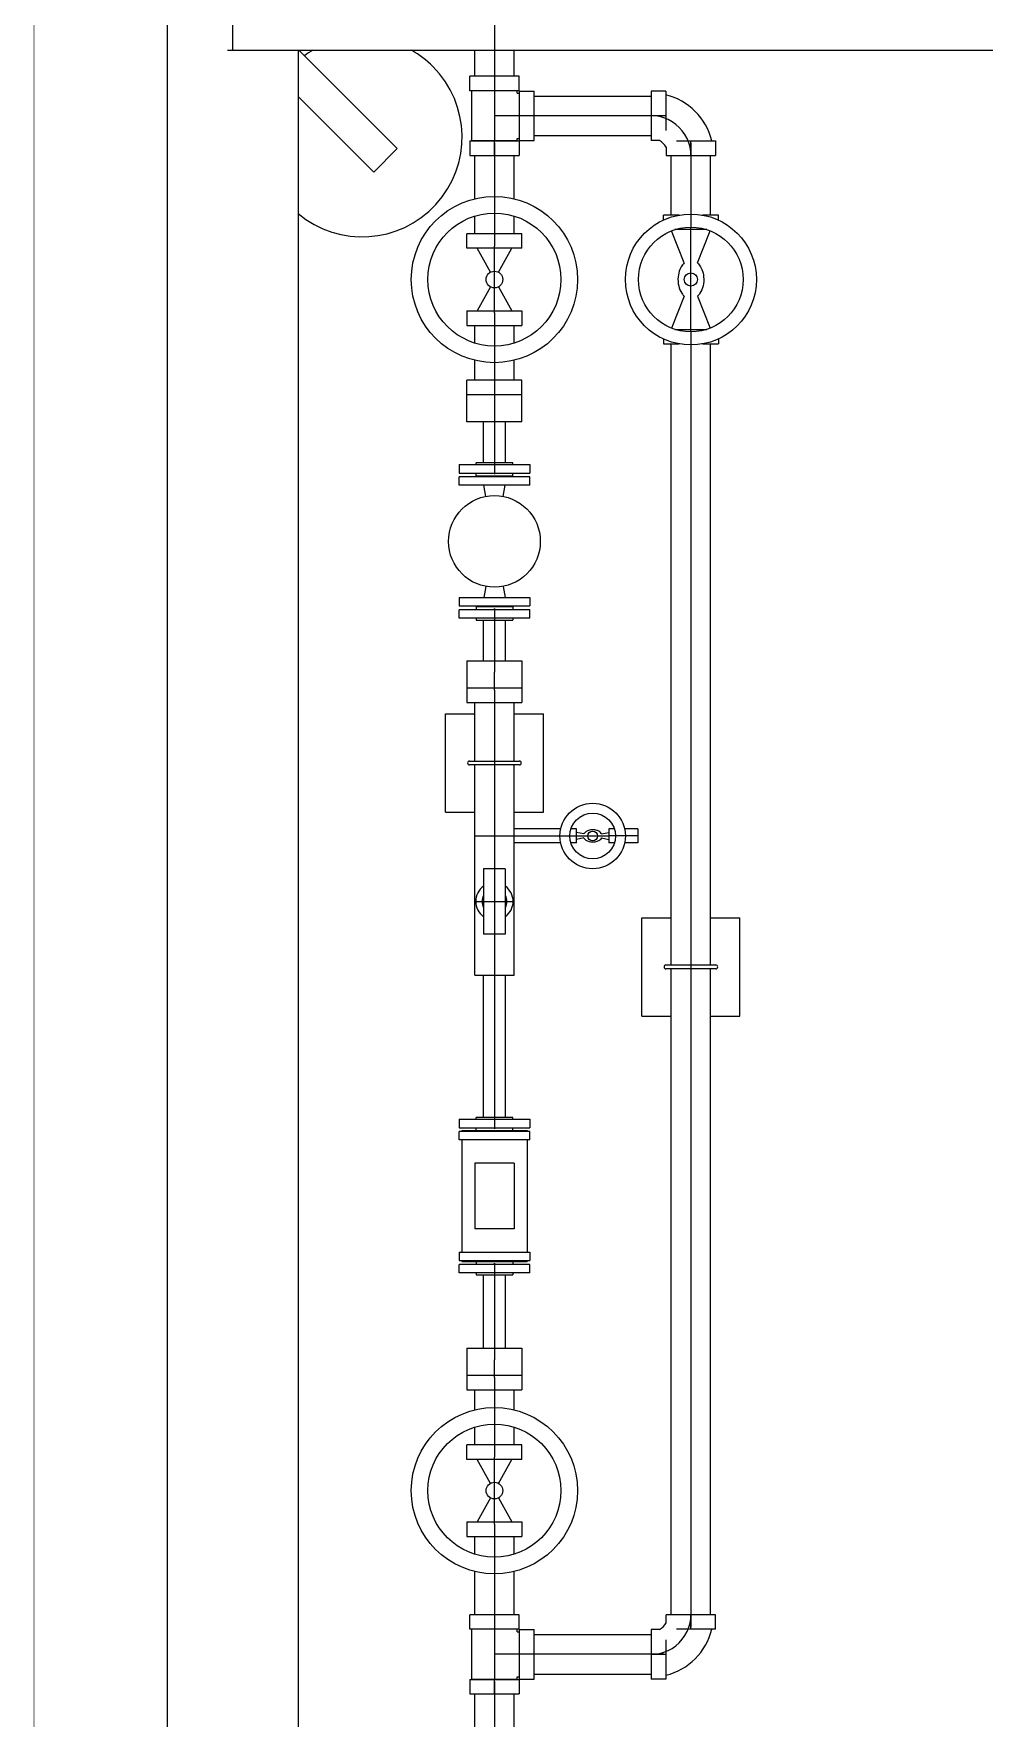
# Model space of a CAD drawing. Header units: inches. Extents: x 517790 to 538444, y 301815 to 302461.
# Drawn here: x 517917.665 to 517919.036, y 302315.29 to 302317.719 of the extents above; entities that cross this region are included whole.
import ezdxf

# ---------------------------------------------------------------- set-up
doc = ezdxf.new("R2010")
doc.units = ezdxf.units.IN
doc.header["$MEASUREMENT"] = 0
doc.layers.add('Layout', color=6, linetype='Continuous', lineweight=15)
doc.layers.add('硅胶总平面底图 工艺装置区', color=253, linetype='Continuous')

msp = doc.modelspace()

# ---------------------------------------------------------------- linework, layer by layer
at = {"layer": 'Layout', "color": 9, "const_width": 0.000914}
msp.add_lwpolyline([(517923.1468, 302310.3742), (517923.1468, 302318.5961), (517917.6656, 302318.5961), (517917.6656, 302310.3742)], close=True, dxfattribs=at)
at = {"layer": '硅胶总平面底图 工艺装置区', "color": 253, "linetype": 'Continuous', "lineweight": -3}
for p, q in [((517918.3294, 302317.8835), (517918.3294, 302317.6947)), ((517917.8574, 302317.7891), (517917.8574, 302310.9924)), ((517917.9518, 302317.7891), (517917.9518, 302317.6947)), ((517922.5774, 302317.6947), (517917.9443, 302317.6947)), ((517918.0462, 302317.6947), (517918.0462, 302311.0868)), ((517918.1893, 302317.5531), (517918.0477, 302317.6947)), ((517918.3009, 302317.6574), (517918.3009, 302317.6947)), ((517918.3294, 302317.6947), (517918.3294, 302317.6574)), ((517918.3579, 302317.6574), (517918.3579, 302317.6947)), ((517918.365, 302317.6574), (517918.2938, 302317.6574)), ((517918.2938, 302317.6364), (517918.2938, 302317.6574)), ((517918.3294, 302317.6574), (517918.3294, 302317.6394)), ((517918.3294, 302317.6574), (517918.3294, 302317.6394)), ((517918.365, 302317.6364), (517918.365, 302317.6574)), ((517918.365, 302317.6364), (517918.2938, 302317.6364)), ((517918.2968, 302317.5642), (517918.2968, 302317.6364)), ((517918.3294, 302317.6394), (517918.3294, 302317.6364)), ((517918.3294, 302317.6364), (517918.3294, 302317.5642)), ((517918.362, 302317.6329), (517918.362, 302317.6364)), ((517918.362, 302317.6329), (517918.3655, 302317.6329)), ((517918.3655, 302317.5647), (517918.3655, 302317.6359)), ((517918.3655, 302317.6359), (517918.3865, 302317.6359)), ((517918.3865, 302317.5647), (517918.3865, 302317.6359)), ((517918.5555, 302317.6359), (517918.5555, 302317.5647)), ((517918.5765, 302317.6359), (517918.5555, 302317.6359)), ((517918.5765, 302317.6359), (517918.5765, 302317.5794)), ((517918.1554, 302317.5192), (517918.0462, 302317.6284)), ((517918.3865, 302317.6288), (517918.5555, 302317.6288)), ((517918.3655, 302317.6003), (517918.3294, 302317.6003)), ((517918.3685, 302317.6003), (517918.3655, 302317.6003)), ((517918.3865, 302317.6003), (517918.3685, 302317.6003)), ((517918.3865, 302317.6003), (517918.3685, 302317.6003)), ((517918.5555, 302317.6003), (517918.3865, 302317.6003)), ((517918.5735, 302317.6003), (517918.5555, 302317.6003)), ((517918.5735, 302317.6003), (517918.5555, 302317.6003)), ((517918.5765, 302317.6003), (517918.5735, 302317.6003)), ((517918.5765, 302317.6003), (517918.5765, 302317.6003)), ((517918.2938, 302317.5642), (517918.365, 302317.5642)), ((517918.2938, 302317.5642), (517918.2938, 302317.5433)), ((517918.362, 302317.5642), (517918.2968, 302317.5642)), ((517918.3294, 302317.5642), (517918.3294, 302317.5642)), ((517918.3294, 302317.5612), (517918.3294, 302317.5642)), ((517918.3294, 302317.5612), (517918.3294, 302317.5433)), ((517918.3294, 302317.5433), (517918.3294, 302317.5612)), ((517918.362, 302317.5642), (517918.362, 302317.5677)), ((517918.362, 302317.5677), (517918.3655, 302317.5677)), ((517918.365, 302317.5642), (517918.365, 302317.5433)), ((517918.3655, 302317.5647), (517918.3865, 302317.5647)), ((517918.3865, 302317.5718), (517918.5555, 302317.5718)), ((517918.5673, 302317.5647), (517918.5555, 302317.5647)), ((517918.5917, 302317.5642), (517918.6126, 302317.5642)), ((517918.6126, 302317.5642), (517918.6126, 302317.5642)), ((517918.6126, 302317.5612), (517918.6126, 302317.5642)), ((517918.6126, 302317.5642), (517918.6482, 302317.5642)), ((517918.6126, 302317.5612), (517918.6126, 302317.5433)), ((517918.6126, 302317.5433), (517918.6126, 302317.5612)), ((517918.6482, 302317.5642), (517918.6482, 302317.5433)), ((517918.1893, 302317.5531), (517918.1554, 302317.5192)), ((517918.2938, 302317.5433), (517918.365, 302317.5433)), ((517918.3009, 302317.4808), (517918.3009, 302317.5433)), ((517918.3294, 302317.5433), (517918.3294, 302317.4842)), ((517918.3579, 302317.4808), (517918.3579, 302317.5433)), ((517918.577, 302317.555), (517918.577, 302317.5433)), ((517918.577, 302317.5433), (517918.6126, 302317.5433)), ((517918.5841, 302317.4572), (517918.5841, 302317.5433)), ((517918.6126, 302317.5433), (517918.6126, 302317.4587)), ((517918.6126, 302317.5433), (517918.6482, 302317.5433)), ((517918.6411, 302317.4572), (517918.6411, 302317.5433)), ((517918.3294, 302317.4842), (517918.3294, 302317.4602)), ((517918.3009, 302317.4304), (517918.3009, 302317.4559)), ((517918.3294, 302317.4602), (517918.3294, 302317.4304)), ((517918.3579, 302317.4304), (517918.3579, 302317.4559)), ((517918.5959, 302317.4572), (517918.5729, 302317.4572)), ((517918.5729, 302317.45), (517918.5729, 302317.4572)), ((517918.6126, 302317.4587), (517918.6126, 302317.4393)), ((517918.6126, 302317.2894), (517918.6126, 302317.4393)), ((517918.6523, 302317.4572), (517918.6293, 302317.4572)), ((517918.6523, 302317.45), (517918.6523, 302317.4572)), ((517918.3294, 302317.4304), (517918.2897, 302317.4304)), ((517918.2897, 302317.4094), (517918.2897, 302317.4304)), ((517918.3294, 302317.4304), (517918.3294, 302317.4124)), ((517918.3691, 302317.4304), (517918.3294, 302317.4304)), ((517918.3294, 302317.3162), (517918.3294, 302317.4124)), ((517918.3691, 302317.4094), (517918.3691, 302317.4304)), ((517918.6031, 302317.3883), (517918.5849, 302317.4346)), ((517918.6126, 302317.4363), (517918.5896, 302317.4363)), ((517918.6356, 302317.4363), (517918.6126, 302317.4363)), ((517918.6221, 302317.3883), (517918.6403, 302317.4346)), ((517918.3294, 302317.4094), (517918.2897, 302317.4094)), ((517918.3236, 302317.3748), (517918.3044, 302317.4094)), ((517918.3691, 302317.4094), (517918.3294, 302317.4094)), ((517918.3352, 302317.3748), (517918.3545, 302317.4094)), ((517918.3236, 302317.3538), (517918.3044, 302317.3192)), ((517918.3352, 302317.3538), (517918.3545, 302317.3192)), ((517918.6031, 302317.3403), (517918.5849, 302317.2941)), ((517918.6221, 302317.3403), (517918.6403, 302317.2941)), ((517918.2897, 302317.3192), (517918.3294, 302317.3192)), ((517918.2897, 302317.3192), (517918.2897, 302317.2982)), ((517918.3294, 302317.3192), (517918.3691, 302317.3192)), ((517918.3294, 302317.3162), (517918.3294, 302317.2982)), ((517918.3691, 302317.3192), (517918.3691, 302317.2982)), ((517918.2897, 302317.2982), (517918.3294, 302317.2982)), ((517918.3009, 302317.2727), (517918.3009, 302317.2982)), ((517918.3294, 302317.2982), (517918.3294, 302317.2684)), ((517918.3294, 302317.2982), (517918.3691, 302317.2982)), ((517918.3579, 302317.2727), (517918.3579, 302317.2982)), ((517918.5896, 302317.2924), (517918.6126, 302317.2924)), ((517918.6126, 302317.2924), (517918.6356, 302317.2924)), ((517918.3294, 302317.2684), (517918.3294, 302317.2444)), ((517918.5729, 302317.2787), (517918.5729, 302317.2714)), ((517918.5729, 302317.2714), (517918.5959, 302317.2714)), ((517918.5841, 302316.376), (517918.5841, 302317.2714)), ((517918.6126, 302317.2894), (517918.6126, 302317.2699)), ((517918.6126, 302317.2699), (517918.6126, 302316.376)), ((517918.6293, 302317.2714), (517918.6523, 302317.2714)), ((517918.6411, 302316.376), (517918.6411, 302317.2714)), ((517918.6523, 302317.2787), (517918.6523, 302317.2714)), ((517918.3009, 302317.219), (517918.3009, 302317.2479)), ((517918.3294, 302317.2444), (517918.3294, 302317.219)), ((517918.3579, 302317.219), (517918.3579, 302317.2479)), ((517918.3294, 302317.219), (517918.2897, 302317.219)), ((517918.2897, 302317.159), (517918.2897, 302317.219)), ((517918.2897, 302317.198), (517918.2897, 302317.219)), ((517918.3294, 302317.219), (517918.3294, 302317.201)), ((517918.3691, 302317.219), (517918.3294, 302317.219)), ((517918.3691, 302317.159), (517918.3691, 302317.219)), ((517918.3691, 302317.198), (517918.3691, 302317.219)), ((517918.3294, 302317.198), (517918.2897, 302317.198)), ((517918.3294, 302317.201), (517918.3294, 302317.1755)), ((517918.3691, 302317.198), (517918.3294, 302317.198)), ((517918.3294, 302317.1755), (517918.3294, 302317.159)), ((517918.3294, 302317.159), (517918.2897, 302317.159)), ((517918.3136, 302317.1002), (517918.3136, 302317.159)), ((517918.3294, 302317.159), (517918.3294, 302317.1002)), ((517918.3691, 302317.159), (517918.3294, 302317.159)), ((517918.3452, 302317.1002), (517918.3452, 302317.159)), ((517918.2785, 302317.0974), (517918.3294, 302317.0974)), ((517918.2785, 302317.0974), (517918.2785, 302317.0853)), ((517918.3294, 302317.1002), (517918.3032, 302317.1002)), ((517918.3032, 302317.0974), (517918.3032, 302317.1002)), ((517918.3557, 302317.1002), (517918.3294, 302317.1002)), ((517918.3294, 302317.1002), (517918.3294, 302317.0837)), ((517918.3294, 302317.0974), (517918.3804, 302317.0974)), ((517918.3557, 302317.0974), (517918.3557, 302317.1002)), ((517918.3804, 302317.0974), (517918.3804, 302317.0853)), ((517918.2785, 302317.0853), (517918.3294, 302317.0853)), ((517918.3294, 302317.0797), (517918.2785, 302317.0797)), ((517918.2785, 302317.0676), (517918.2785, 302317.0797)), ((517918.3032, 302317.0807), (517918.3032, 302317.0853)), ((517918.3294, 302317.0807), (517918.3032, 302317.0807)), ((517918.3294, 302317.0853), (517918.3294, 302317.0837)), ((517918.3294, 302317.0853), (517918.3804, 302317.0853)), ((517918.3557, 302317.0807), (517918.3294, 302317.0807)), ((517918.3804, 302317.0797), (517918.3294, 302317.0797)), ((517918.3557, 302317.0807), (517918.3557, 302317.0853)), ((517918.3804, 302317.0676), (517918.3804, 302317.0797)), ((517918.3294, 302317.0676), (517918.2785, 302317.0676)), ((517918.317, 302317.0516), (517918.3139, 302317.0676)), ((517918.3804, 302317.0676), (517918.3294, 302317.0676)), ((517918.3418, 302317.0516), (517918.3449, 302317.0676)), ((517918.2785, 302316.9058), (517918.3294, 302316.9058)), ((517918.2785, 302316.9058), (517918.2785, 302316.8938)), ((517918.317, 302316.9218), (517918.3139, 302316.9058)), ((517918.3294, 302316.9058), (517918.3804, 302316.9058)), ((517918.3418, 302316.9218), (517918.3449, 302316.9058)), ((517918.3804, 302316.9058), (517918.3804, 302316.8938)), ((517918.2785, 302316.8938), (517918.3294, 302316.8938)), ((517918.3294, 302316.8881), (517918.2785, 302316.8881)), ((517918.2785, 302316.8761), (517918.2785, 302316.8881)), ((517918.3032, 302316.8927), (517918.3294, 302316.8927)), ((517918.3032, 302316.8927), (517918.3032, 302316.8881)), ((517918.3294, 302316.8938), (517918.3804, 302316.8938)), ((517918.3294, 302316.8927), (517918.3557, 302316.8927)), ((517918.3294, 302316.8897), (517918.3294, 302316.8733)), ((517918.3294, 302316.8881), (517918.3294, 302316.8897)), ((517918.3804, 302316.8881), (517918.3294, 302316.8881)), ((517918.3557, 302316.8927), (517918.3557, 302316.8881)), ((517918.3804, 302316.8761), (517918.3804, 302316.8881)), ((517918.3294, 302316.8761), (517918.2785, 302316.8761)), ((517918.3032, 302316.8761), (517918.3032, 302316.8733)), ((517918.3032, 302316.8733), (517918.3294, 302316.8733)), ((517918.3136, 302316.8144), (517918.3136, 302316.8733)), ((517918.3804, 302316.8761), (517918.3294, 302316.8761)), ((517918.3294, 302316.8733), (517918.3294, 302316.8144)), ((517918.3294, 302316.8733), (517918.3557, 302316.8733)), ((517918.3452, 302316.8144), (517918.3452, 302316.8733)), ((517918.3557, 302316.8761), (517918.3557, 302316.8733)), ((517918.2897, 302316.8144), (517918.3294, 302316.8144)), ((517918.2897, 302316.8144), (517918.2897, 302316.7545)), ((517918.3294, 302316.8144), (517918.3294, 302316.7979)), ((517918.3294, 302316.8144), (517918.3691, 302316.8144)), ((517918.3691, 302316.8144), (517918.3691, 302316.7545)), ((517918.3294, 302316.7724), (517918.3294, 302316.7979)), ((517918.2897, 302316.7754), (517918.3294, 302316.7754)), ((517918.2897, 302316.7754), (517918.2897, 302316.7545)), ((517918.3294, 302316.7754), (517918.3691, 302316.7754)), ((517918.3294, 302316.7724), (517918.3294, 302316.7545)), ((517918.3691, 302316.7754), (517918.3691, 302316.7545)), ((517918.2586, 302316.5964), (517918.2586, 302316.738)), ((517918.2586, 302316.738), (517918.3009, 302316.738)), ((517918.2897, 302316.7545), (517918.3294, 302316.7545)), ((517918.3009, 302316.67), (517918.3009, 302316.7545)), ((517918.3294, 302316.7545), (517918.3691, 302316.7545)), ((517918.3294, 302316.7545), (517918.3294, 302316.67)), ((517918.3579, 302316.67), (517918.3579, 302316.7545)), ((517918.3579, 302316.738), (517918.4002, 302316.738)), ((517918.4002, 302316.5964), (517918.4002, 302316.738)), ((517918.2935, 302316.67), (517918.3653, 302316.67)), ((517918.3653, 302316.6644), (517918.2935, 302316.6644)), ((517918.3009, 302316.5619), (517918.3009, 302316.6644)), ((517918.3294, 302316.67), (517918.3294, 302316.6644)), ((517918.3294, 302316.6644), (517918.3294, 302316.5619)), ((517918.3579, 302316.5619), (517918.3579, 302316.6644)), ((517918.2586, 302316.5964), (517918.3009, 302316.5964)), ((517918.3579, 302316.5964), (517918.4002, 302316.5964)), ((517918.3009, 302316.5619), (517918.3579, 302316.5619)), ((517918.3009, 302316.4675), (517918.3009, 302316.5619)), ((517918.3294, 302316.5619), (517918.3563, 302316.5619)), ((517918.3294, 302316.5619), (517918.3294, 302316.5147)), ((517918.3294, 302316.5619), (517918.3294, 302316.5619)), ((517918.3294, 302316.5619), (517918.3294, 302316.5619)), ((517918.3563, 302316.5619), (517918.3579, 302316.5619)), ((517918.4249, 302316.572), (517918.3579, 302316.572)), ((517918.3579, 302316.4675), (517918.3579, 302316.5619)), ((517918.3579, 302316.5619), (517918.4238, 302316.5619)), ((517918.4238, 302316.5619), (517918.4478, 302316.5619)), ((517918.4478, 302316.572), (517918.4395, 302316.572)), ((517918.4478, 302316.5519), (517918.4478, 302316.572)), ((517918.4582, 302316.5648), (517918.4478, 302316.5671)), ((517918.4478, 302316.5619), (517918.4943, 302316.5619)), ((517918.4838, 302316.5648), (517918.4943, 302316.5671)), ((517918.4943, 302316.572), (517918.4943, 302316.5619)), ((517918.5025, 302316.572), (517918.4943, 302316.572)), ((517918.5182, 302316.5619), (517918.4943, 302316.5619)), ((517918.4943, 302316.5619), (517918.4943, 302316.5619)), ((517918.4943, 302316.5619), (517918.4943, 302316.5619)), ((517918.4943, 302316.5619), (517918.4943, 302316.5519)), ((517918.5362, 302316.572), (517918.5171, 302316.572)), ((517918.5362, 302316.5619), (517918.5182, 302316.5619)), ((517918.5362, 302316.572), (517918.5362, 302316.5619)), ((517918.5362, 302316.5619), (517918.5362, 302316.5519)), ((517918.4249, 302316.5519), (517918.3579, 302316.5519)), ((517918.4478, 302316.5519), (517918.4395, 302316.5519)), ((517918.4582, 302316.5591), (517918.4478, 302316.5567)), ((517918.4838, 302316.5591), (517918.4943, 302316.5567)), ((517918.5025, 302316.5519), (517918.4943, 302316.5519)), ((517918.5362, 302316.5519), (517918.5171, 302316.5519)), ((517918.3137, 302316.5147), (517918.3137, 302316.4675)), ((517918.3451, 302316.5147), (517918.3137, 302316.5147)), ((517918.3294, 302316.5147), (517918.3294, 302316.4675)), ((517918.3451, 302316.5147), (517918.3451, 302316.4675)), ((517918.3009, 302316.4675), (517918.3579, 302316.4675)), ((517918.3009, 302316.3611), (517918.3009, 302316.4675)), ((517918.3137, 302316.4675), (517918.3137, 302316.4203)), ((517918.3294, 302316.4675), (517918.3294, 302316.4675)), ((517918.3294, 302316.4675), (517918.3294, 302316.4675)), ((517918.3294, 302316.4675), (517918.3294, 302316.4203)), ((517918.3451, 302316.4675), (517918.3451, 302316.4203)), ((517918.3579, 302316.3611), (517918.3579, 302316.4675)), ((517918.5418, 302316.3023), (517918.5418, 302316.4439)), ((517918.5418, 302316.4439), (517918.5841, 302316.4439)), ((517918.6411, 302316.4439), (517918.6834, 302316.4439)), ((517918.6834, 302316.3023), (517918.6834, 302316.4439)), ((517918.3451, 302316.4203), (517918.3137, 302316.4203)), ((517918.3294, 302316.4203), (517918.3294, 302316.3611)), ((517918.5767, 302316.376), (517918.6485, 302316.376)), ((517918.6485, 302316.3703), (517918.5767, 302316.3703)), ((517918.5841, 302315.439), (517918.5841, 302316.3703)), ((517918.6126, 302316.376), (517918.6126, 302316.3703)), ((517918.6126, 302316.3703), (517918.6126, 302315.439)), ((517918.6411, 302315.439), (517918.6411, 302316.3703)), ((517918.3009, 302316.3611), (517918.3579, 302316.3611)), ((517918.3136, 302316.1562), (517918.3136, 302316.3611)), ((517918.3294, 302316.3611), (517918.3294, 302316.1562)), ((517918.3452, 302316.1562), (517918.3452, 302316.3611)), ((517918.5418, 302316.3023), (517918.5841, 302316.3023)), ((517918.6411, 302316.3023), (517918.6834, 302316.3023)), ((517918.2785, 302316.1534), (517918.3294, 302316.1534)), ((517918.2785, 302316.1534), (517918.2785, 302316.1413)), ((517918.3294, 302316.1562), (517918.3032, 302316.1562)), ((517918.3032, 302316.1534), (517918.3032, 302316.1562)), ((517918.3294, 302316.1562), (517918.3294, 302316.1397)), ((517918.3557, 302316.1562), (517918.3294, 302316.1562)), ((517918.3294, 302316.1534), (517918.3804, 302316.1534)), ((517918.3557, 302316.1534), (517918.3557, 302316.1562)), ((517918.3804, 302316.1534), (517918.3804, 302316.1413)), ((517918.2785, 302316.1413), (517918.3294, 302316.1413)), ((517918.3294, 302316.1357), (517918.2785, 302316.1357)), ((517918.2785, 302316.1237), (517918.2785, 302316.1357)), ((517918.2822, 302316.1371), (517918.3294, 302316.1371)), ((517918.2822, 302316.1371), (517918.2822, 302316.1357)), ((517918.3032, 302316.1371), (517918.3032, 302316.1413)), ((517918.3294, 302316.1413), (517918.3294, 302316.1397)), ((517918.3294, 302316.1413), (517918.3804, 302316.1413)), ((517918.3294, 302316.1371), (517918.3766, 302316.1371)), ((517918.3804, 302316.1357), (517918.3294, 302316.1357)), ((517918.3557, 302316.1371), (517918.3557, 302316.1413)), ((517918.3766, 302316.1371), (517918.3766, 302316.1357)), ((517918.3804, 302316.1237), (517918.3804, 302316.1357)), ((517918.3294, 302316.1237), (517918.2785, 302316.1237)), ((517918.2822, 302316.1237), (517918.2822, 302315.9618)), ((517918.3804, 302316.1237), (517918.3294, 302316.1237)), ((517918.3766, 302316.1237), (517918.3766, 302315.9618)), ((517918.3011, 302316.0899), (517918.3011, 302315.9955)), ((517918.3577, 302316.0899), (517918.3011, 302316.0899)), ((517918.3577, 302316.0899), (517918.3577, 302315.9955)), ((517918.3577, 302315.9955), (517918.3011, 302315.9955)), ((517918.2785, 302315.9618), (517918.3294, 302315.9618)), ((517918.2785, 302315.9618), (517918.2785, 302315.9498)), ((517918.3294, 302315.9618), (517918.3804, 302315.9618)), ((517918.3804, 302315.9618), (517918.3804, 302315.9498)), ((517918.2785, 302315.9498), (517918.3294, 302315.9498)), ((517918.3294, 302315.9441), (517918.2785, 302315.9441)), ((517918.2785, 302315.9321), (517918.2785, 302315.9441)), ((517918.3294, 302315.9321), (517918.2785, 302315.9321)), ((517918.2822, 302315.9498), (517918.2822, 302315.9483)), ((517918.2822, 302315.9483), (517918.3294, 302315.9483)), ((517918.3032, 302315.9483), (517918.3032, 302315.9441)), ((517918.3032, 302315.9321), (517918.3032, 302315.9293)), ((517918.3294, 302315.9498), (517918.3804, 302315.9498)), ((517918.3294, 302315.9483), (517918.3766, 302315.9483)), ((517918.3294, 302315.9457), (517918.3294, 302315.9293)), ((517918.3294, 302315.9441), (517918.3294, 302315.9457)), ((517918.3804, 302315.9441), (517918.3294, 302315.9441)), ((517918.3804, 302315.9321), (517918.3294, 302315.9321)), ((517918.3557, 302315.9483), (517918.3557, 302315.9441)), ((517918.3557, 302315.9321), (517918.3557, 302315.9293)), ((517918.3766, 302315.9498), (517918.3766, 302315.9483)), ((517918.3804, 302315.9321), (517918.3804, 302315.9441)), ((517918.3032, 302315.9293), (517918.3294, 302315.9293)), ((517918.3136, 302315.8232), (517918.3136, 302315.9293)), ((517918.3294, 302315.9293), (517918.3294, 302315.8232)), ((517918.3294, 302315.9293), (517918.3557, 302315.9293)), ((517918.3452, 302315.8232), (517918.3452, 302315.9293)), ((517918.2897, 302315.8232), (517918.3294, 302315.8232)), ((517918.2897, 302315.8232), (517918.2897, 302315.7633)), ((517918.3294, 302315.8232), (517918.3691, 302315.8232)), ((517918.3294, 302315.8232), (517918.3294, 302315.8067)), ((517918.3691, 302315.8232), (517918.3691, 302315.7633)), ((517918.3294, 302315.7813), (517918.3294, 302315.8067)), ((517918.2897, 302315.7842), (517918.3294, 302315.7842)), ((517918.2897, 302315.7842), (517918.2897, 302315.7633)), ((517918.2897, 302315.7633), (517918.3294, 302315.7633)), ((517918.3009, 302315.7344), (517918.3009, 302315.7633)), ((517918.3294, 302315.7842), (517918.3691, 302315.7842)), ((517918.3294, 302315.7813), (517918.3294, 302315.7633)), ((517918.3294, 302315.7633), (517918.3691, 302315.7633)), ((517918.3294, 302315.7633), (517918.3294, 302315.7378)), ((517918.3579, 302315.7344), (517918.3579, 302315.7633)), ((517918.3691, 302315.7842), (517918.3691, 302315.7633)), ((517918.3294, 302315.7378), (517918.3294, 302315.7138)), ((517918.3294, 302315.7138), (517918.3294, 302315.684)), ((517918.3009, 302315.684), (517918.3009, 302315.7095)), ((517918.3579, 302315.684), (517918.3579, 302315.7095)), ((517918.3294, 302315.684), (517918.2897, 302315.684)), ((517918.2897, 302315.663), (517918.2897, 302315.684)), ((517918.3691, 302315.684), (517918.3294, 302315.684)), ((517918.3294, 302315.684), (517918.3294, 302315.666)), ((517918.3294, 302315.5698), (517918.3294, 302315.666)), ((517918.3691, 302315.663), (517918.3691, 302315.684)), ((517918.3294, 302315.663), (517918.2897, 302315.663)), ((517918.3236, 302315.6284), (517918.3044, 302315.663)), ((517918.3691, 302315.663), (517918.3294, 302315.663)), ((517918.3352, 302315.6284), (517918.3545, 302315.663)), ((517918.3236, 302315.6074), (517918.3044, 302315.5728)), ((517918.3352, 302315.6074), (517918.3545, 302315.5728)), ((517918.2897, 302315.5728), (517918.3294, 302315.5728)), ((517918.2897, 302315.5728), (517918.2897, 302315.5518)), ((517918.3294, 302315.5728), (517918.3691, 302315.5728)), ((517918.3294, 302315.5698), (517918.3294, 302315.5518)), ((517918.3691, 302315.5728), (517918.3691, 302315.5518)), ((517918.2897, 302315.5518), (517918.3294, 302315.5518)), ((517918.3009, 302315.5263), (517918.3009, 302315.5518)), ((517918.3294, 302315.5518), (517918.3691, 302315.5518)), ((517918.3294, 302315.5518), (517918.3294, 302315.522)), ((517918.3579, 302315.5263), (517918.3579, 302315.5518)), ((517918.3294, 302315.522), (517918.3294, 302315.498)), ((517918.3009, 302315.439), (517918.3009, 302315.5015)), ((517918.3294, 302315.498), (517918.3294, 302315.439)), ((517918.3579, 302315.439), (517918.3579, 302315.5015)), ((517918.365, 302315.439), (517918.2938, 302315.439)), ((517918.2938, 302315.418), (517918.2938, 302315.439)), ((517918.3294, 302315.439), (517918.3294, 302315.421)), ((517918.3294, 302315.439), (517918.3294, 302315.421)), ((517918.3294, 302315.421), (517918.3294, 302315.418)), ((517918.365, 302315.418), (517918.365, 302315.439)), ((517918.6482, 302315.439), (517918.577, 302315.439)), ((517918.577, 302315.4273), (517918.577, 302315.439)), ((517918.6126, 302315.421), (517918.6126, 302315.439)), ((517918.6126, 302315.439), (517918.6126, 302315.421)), ((517918.6126, 302315.418), (517918.6126, 302315.421)), ((517918.6482, 302315.418), (517918.6482, 302315.439)), ((517918.365, 302315.418), (517918.2938, 302315.418)), ((517918.2968, 302315.3458), (517918.2968, 302315.418)), ((517918.3294, 302315.418), (517918.3294, 302315.3458)), ((517918.362, 302315.4145), (517918.362, 302315.418)), ((517918.362, 302315.4145), (517918.3655, 302315.4145)), ((517918.3655, 302315.3463), (517918.3655, 302315.4175)), ((517918.3655, 302315.4175), (517918.3865, 302315.4175)), ((517918.3865, 302315.3463), (517918.3865, 302315.4175)), ((517918.3865, 302315.4104), (517918.5555, 302315.4104)), ((517918.5555, 302315.4175), (517918.5555, 302315.3819)), ((517918.5673, 302315.4175), (517918.5555, 302315.4175)), ((517918.5765, 302315.4029), (517918.5765, 302315.3819)), ((517918.6482, 302315.418), (517918.5917, 302315.418)), ((517918.6126, 302315.418), (517918.6126, 302315.418)), ((517918.3655, 302315.3819), (517918.3294, 302315.3819)), ((517918.3685, 302315.3819), (517918.3655, 302315.3819)), ((517918.3865, 302315.3819), (517918.3685, 302315.3819)), ((517918.3865, 302315.3819), (517918.3685, 302315.3819)), ((517918.5555, 302315.3819), (517918.3865, 302315.3819)), ((517918.5555, 302315.3819), (517918.5735, 302315.3819)), ((517918.5555, 302315.3819), (517918.5555, 302315.3463)), ((517918.5735, 302315.3819), (517918.5555, 302315.3819)), ((517918.5735, 302315.3819), (517918.5765, 302315.3819)), ((517918.5765, 302315.3819), (517918.5765, 302315.3819)), ((517918.5765, 302315.3819), (517918.5765, 302315.3463)), ((517918.362, 302315.3458), (517918.362, 302315.3493)), ((517918.362, 302315.3493), (517918.3655, 302315.3493)), ((517918.3865, 302315.3535), (517918.5555, 302315.3535)), ((517918.2938, 302315.3458), (517918.365, 302315.3458)), ((517918.2938, 302315.3458), (517918.2938, 302315.3249)), ((517918.2938, 302315.3249), (517918.365, 302315.3249)), ((517918.362, 302315.3458), (517918.2968, 302315.3458)), ((517918.3009, 302315.212), (517918.3009, 302315.3249)), ((517918.3294, 302315.3458), (517918.3294, 302315.3458)), ((517918.3294, 302315.3428), (517918.3294, 302315.3458)), ((517918.3294, 302315.3428), (517918.3294, 302315.3249)), ((517918.3294, 302315.3249), (517918.3294, 302315.3428)), ((517918.3294, 302315.3249), (517918.3294, 302315.2592)), ((517918.3579, 302315.212), (517918.3579, 302315.3249)), ((517918.365, 302315.3458), (517918.365, 302315.3249)), ((517918.3655, 302315.3463), (517918.3865, 302315.3463)), ((517918.5765, 302315.3463), (517918.5555, 302315.3463))]:
    msp.add_line(p, q, dxfattribs=at)
for centre, radius in [((517918.3294, 302317.3643), 0.1199), ((517918.3294, 302317.3643), 0.0959), ((517918.6126, 302317.3643), 0.0944), ((517918.6126, 302317.3643), 0.0755), ((517918.3294, 302317.3643), 0.012), ((517918.6126, 302317.3643), 0.00944), ((517918.3294, 302316.9867), 0.0661), ((517918.471, 302316.5619), 0.0472), ((517918.471, 302316.5619), 0.033), ((517918.471, 302316.5619), 0.00708), ((517918.3294, 302315.6179), 0.1199), ((517918.3294, 302315.6179), 0.0959), ((517918.3294, 302315.6179), 0.012)]:
    msp.add_circle(centre, radius, dxfattribs=at)
for centre, radius, start, end in [((517918.1389, 302317.5697), 0.1439, 119.6273, 125.4059), ((517918.1389, 302317.5697), 0.1439, 45, 60.3727), ((517918.1389, 302317.5697), 0.1439, 229.9102, 45), ((517918.5555, 302317.5433), 0.0897, 13.524, 76.476), ((517918.5555, 302317.5433), 0.0571, 71.6316, 90), ((517918.5555, 302317.5433), 0.0571, 18.3684, 71.6316), ((517918.5555, 302317.5433), 0.0245, 28.6636, 61.3364), ((517918.5555, 302317.5433), 0.0571, 0, 18.3684), ((517918.2935, 302316.6672), 0.00283, 90, 270), ((517918.3653, 302316.6672), 0.00283, 270, 90), ((517918.3294, 302316.4675), 0.027, 125.6391, 234.3609), ((517918.3294, 302316.4675), 0.027, 305.6391, 54.3609), ((517918.3294, 302316.4675), 0.018, 150.9287, 209.0713), ((517918.3294, 302316.4675), 0.018, 330.9287, 29.0713), ((517918.5767, 302316.3731), 0.00283, 90, 270), ((517918.6485, 302316.3731), 0.00283, 270, 90), ((517918.5555, 302315.439), 0.0245, 298.6636, 331.3364), ((517918.5555, 302315.439), 0.0571, 288.3684, 341.6316), ((517918.5555, 302315.439), 0.0571, 341.6316, 0), ((517918.5555, 302315.439), 0.0897, 283.524, 346.476), ((517918.5555, 302315.439), 0.0571, 270, 288.3684)]:
    msp.add_arc(centre, radius, start, end, dxfattribs=at)
for points, knots in [([(517918.6031, 302317.3883), (517918.6023, 302317.3875), (517918.6014, 302317.3866), (517918.6006, 302317.3856), (517918.5991, 302317.3837), (517918.5978, 302317.3814), (517918.5967, 302317.3788), (517918.5954, 302317.3756), (517918.5946, 302317.3719), (517918.5942, 302317.3682), (517918.5938, 302317.3638), (517918.5941, 302317.3593), (517918.5951, 302317.3551), (517918.596, 302317.3512), (517918.5975, 302317.3475), (517918.5995, 302317.3446), (517918.6006, 302317.3429), (517918.6018, 302317.3415), (517918.6031, 302317.3403)], [0.534707, 0.534707, 0.534707, 0.534707, 0.70005, 0.70005, 0.70005, 1.024067, 1.024067, 1.024067, 1.43199, 1.43199, 1.43199, 1.906884, 1.906884, 1.906884, 2.35788, 2.35788, 2.35788, 2.606885, 2.606885, 2.606885, 2.606885]), ([(517918.6221, 302317.3883), (517918.623, 302317.3875), (517918.6238, 302317.3866), (517918.6246, 302317.3856), (517918.6261, 302317.3837), (517918.6274, 302317.3814), (517918.6285, 302317.3788), (517918.6298, 302317.3756), (517918.6307, 302317.3719), (517918.631, 302317.3682), (517918.6314, 302317.3638), (517918.6311, 302317.3593), (517918.6302, 302317.3551), (517918.6292, 302317.3512), (517918.6277, 302317.3475), (517918.6257, 302317.3446), (517918.6246, 302317.3429), (517918.6234, 302317.3415), (517918.6221, 302317.3403)], [0.534707, 0.534707, 0.534707, 0.534707, 0.70005, 0.70005, 0.70005, 1.024067, 1.024067, 1.024067, 1.43199, 1.43199, 1.43199, 1.906884, 1.906884, 1.906884, 2.35788, 2.35788, 2.35788, 2.606885, 2.606885, 2.606885, 2.606885]), ([(517918.4838, 302316.5648), (517918.4836, 302316.5651), (517918.4834, 302316.5654), (517918.4832, 302316.5657), (517918.4827, 302316.5665), (517918.4821, 302316.5671), (517918.4813, 302316.5677), (517918.4804, 302316.5685), (517918.4793, 302316.5691), (517918.478, 302316.5696), (517918.4765, 302316.5702), (517918.4747, 302316.5707), (517918.4729, 302316.5708), (517918.4708, 302316.571), (517918.4686, 302316.5709), (517918.4666, 302316.5704), (517918.4647, 302316.57), (517918.4629, 302316.5692), (517918.4615, 302316.5683), (517918.4604, 302316.5675), (517918.4595, 302316.5667), (517918.4588, 302316.5657), (517918.4586, 302316.5654), (517918.4584, 302316.5651), (517918.4582, 302316.5648)], [0.324149, 0.324149, 0.324149, 0.324149, 0.43862, 0.43862, 0.43862, 0.70005, 0.70005, 0.70005, 1.024067, 1.024067, 1.024067, 1.43199, 1.43199, 1.43199, 1.906884, 1.906884, 1.906884, 2.35788, 2.35788, 2.35788, 2.704097, 2.704097, 2.704097, 2.817444, 2.817444, 2.817444, 2.817444]), ([(517918.4838, 302316.5591), (517918.4836, 302316.5587), (517918.4834, 302316.5584), (517918.4832, 302316.5581), (517918.4827, 302316.5574), (517918.4821, 302316.5567), (517918.4813, 302316.5561), (517918.4804, 302316.5554), (517918.4793, 302316.5548), (517918.478, 302316.5542), (517918.4765, 302316.5536), (517918.4747, 302316.5532), (517918.4729, 302316.553), (517918.4708, 302316.5528), (517918.4686, 302316.553), (517918.4666, 302316.5534), (517918.4647, 302316.5539), (517918.4629, 302316.5546), (517918.4615, 302316.5556), (517918.4604, 302316.5563), (517918.4595, 302316.5572), (517918.4588, 302316.5581), (517918.4586, 302316.5584), (517918.4584, 302316.5587), (517918.4582, 302316.5591)], [0.324149, 0.324149, 0.324149, 0.324149, 0.43862, 0.43862, 0.43862, 0.70005, 0.70005, 0.70005, 1.024067, 1.024067, 1.024067, 1.43199, 1.43199, 1.43199, 1.906884, 1.906884, 1.906884, 2.35788, 2.35788, 2.35788, 2.704097, 2.704097, 2.704097, 2.817444, 2.817444, 2.817444, 2.817444])]:
    msp.add_open_spline(points, degree=3, knots=knots, dxfattribs=at)

doc.saveas('drawing.dxf')
